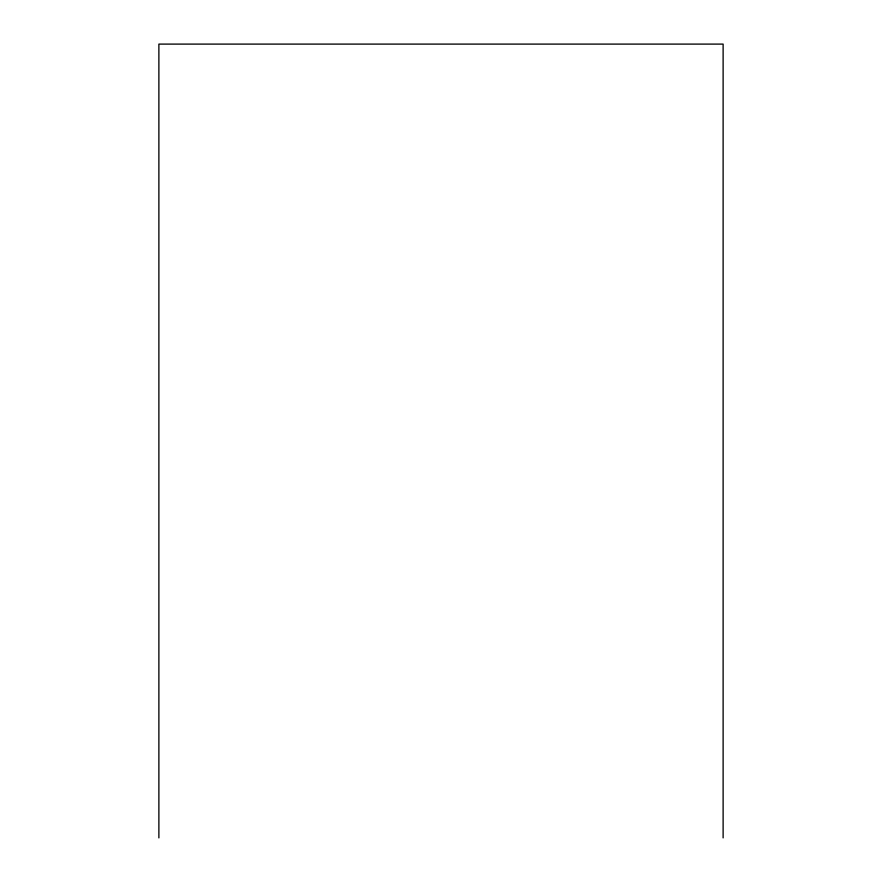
<?xml version="1.0" encoding="UTF-8"?>
<svg xmlns="http://www.w3.org/2000/svg" width="882" height="882" viewBox="0 0 882 882"><rect width="100%" height="100%" fill="white"/><g stroke="black" fill="none" stroke-linecap="round" stroke-linejoin="round"><path stroke-width="1.32" d="M723.119 837.9L723.119 44.1L158.881 44.1L158.881 837.9"/></g></svg>
